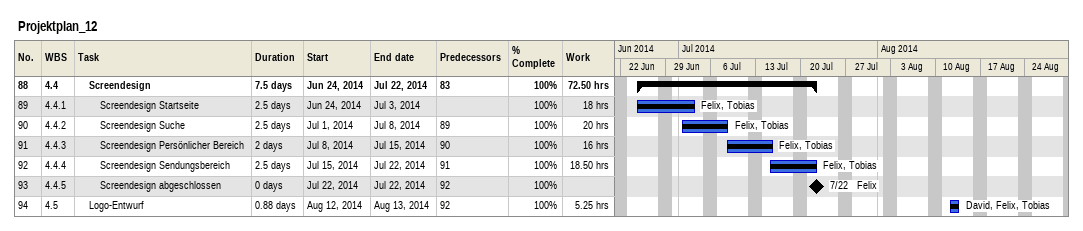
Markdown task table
Projektplan_12

| ID | WBS | Task | Duration | Start | Finish | Predecessors | Resources | % complete | Work (h) |
|---|---|---|---|---|---|---|---|---|---|
| 88 | 4.4 | **Screendesign** | 7.5d | 2014-06-24 | 2014-07-22 | 83 |  | 100 | 72.50 |
| 89 | 4.4.1 | Screendesign Startseite | 2.5d | 2014-06-24 | 2014-07-03 |  | Felix, Tobias | 100 | 18 |
| 90 | 4.4.2 | Screendesign Suche | 2.5d | 2014-07-01 | 2014-07-08 | 89 | Felix, Tobias | 100 | 20 |
| 91 | 4.4.3 | Screendesign Persönlicher Bereich | 2d | 2014-07-08 | 2014-07-15 | 90 | Felix, Tobias | 100 | 16 |
| 92 | 4.4.4 | Screendesign Sendungsbereich | 2.5d | 2014-07-15 | 2014-07-22 | 91 | Felix, Tobias | 100 | 18.50 |
| 93 | 4.4.5 | Screendesign abgeschlossen | 0d | 2014-07-22 | 2014-07-22 | 92 | Felix | 100 |  |
| 94 | 4.5 | Logo-Entwurf | 0.88d | 2014-08-12 | 2014-08-13 | 92 | David, Felix, Tobias | 100 | 5.25 |
